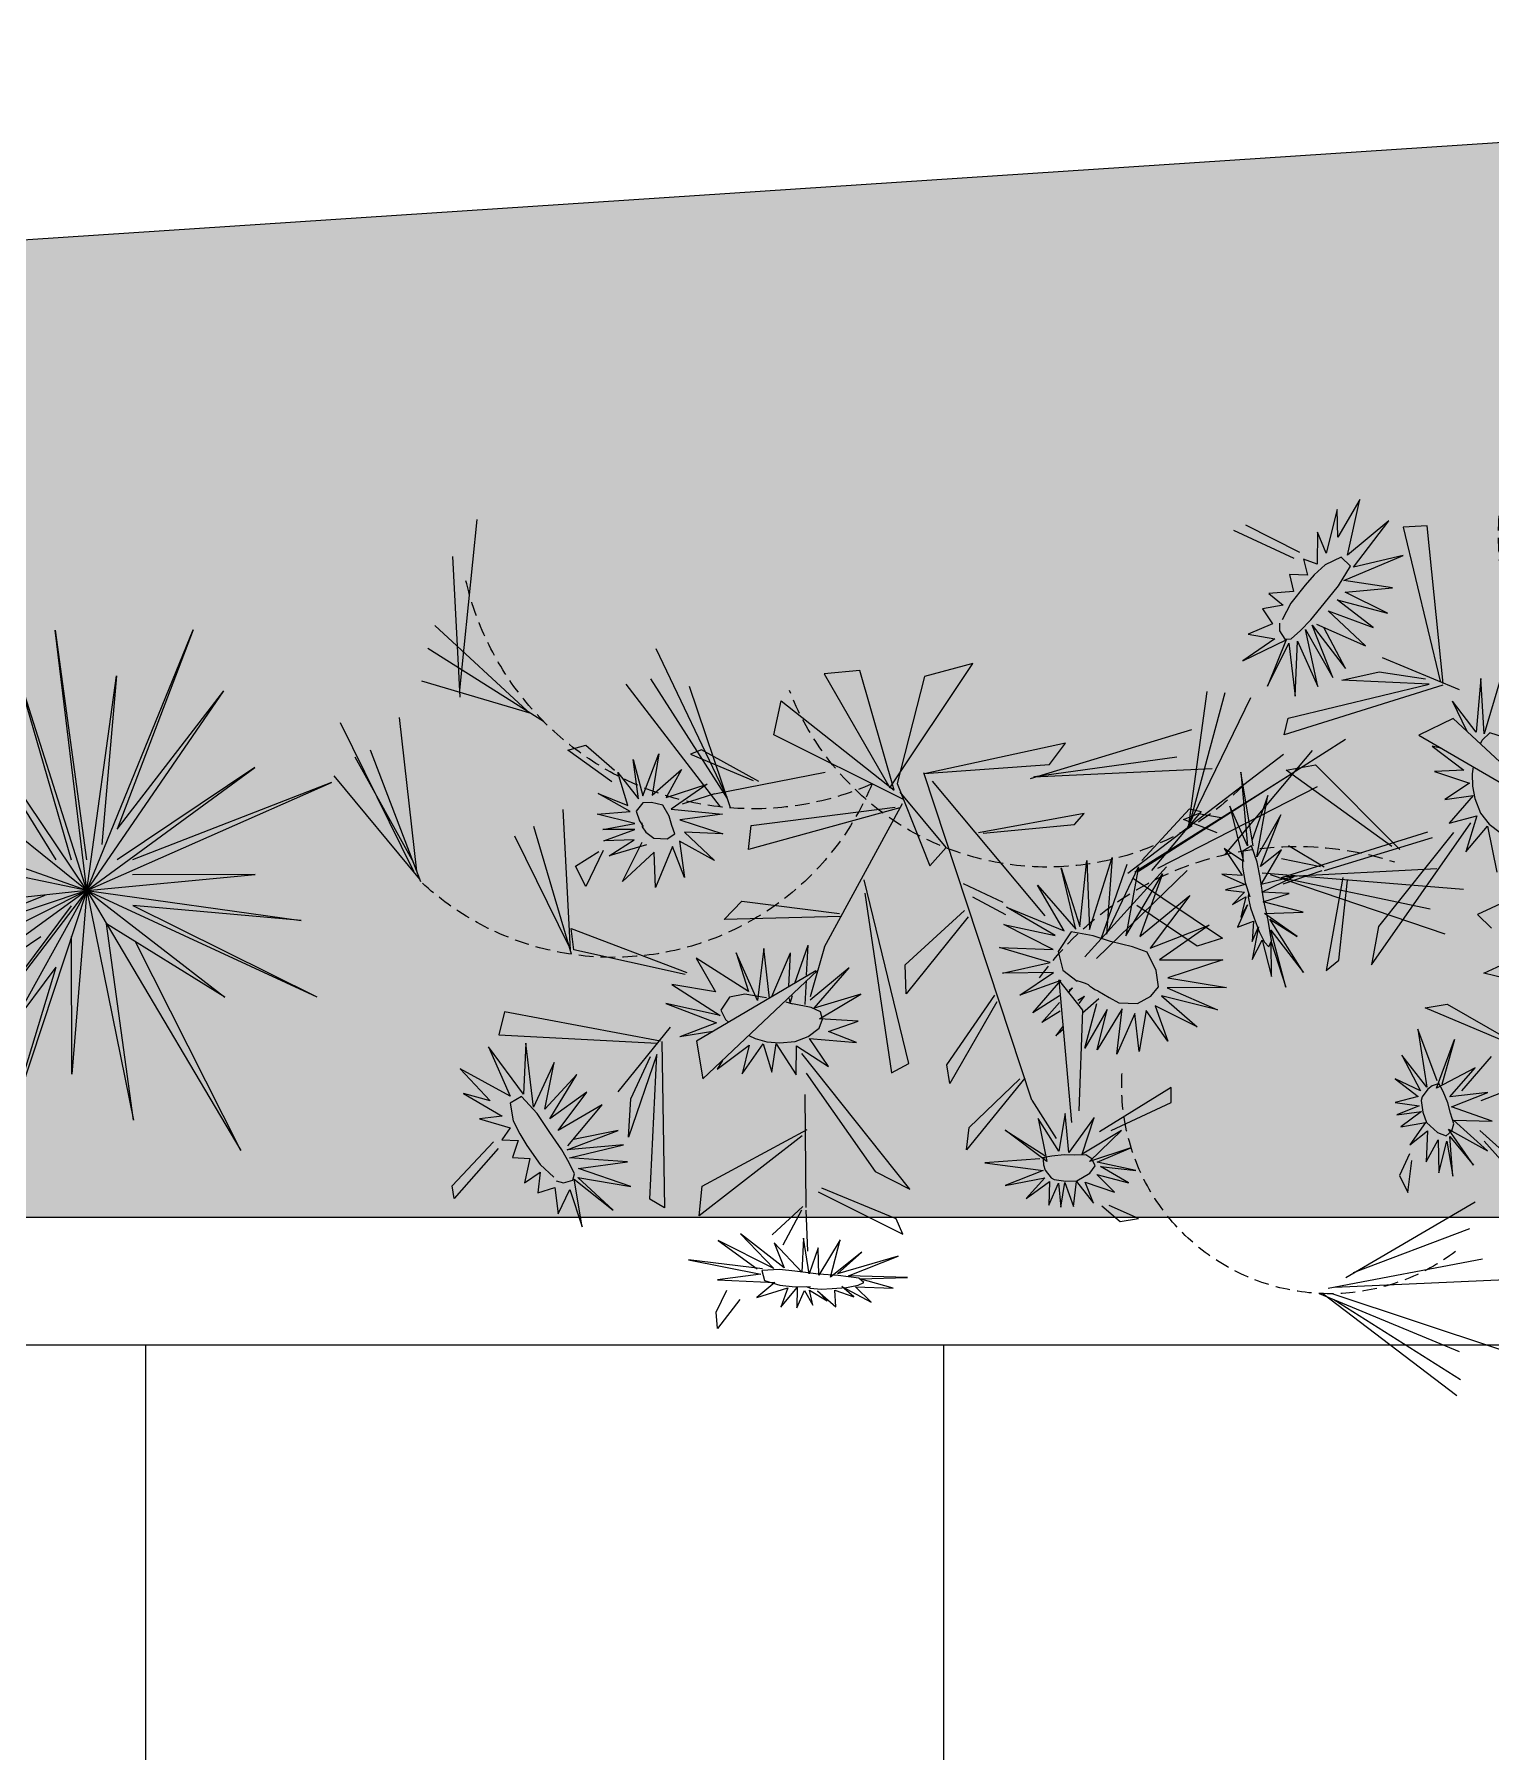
# Model space of a CAD drawing. Header units: millimetres. Extents: x 1832547 to 2001569, y -558009 to -417808.
# Drawn here: x 1888802 to 1889373, y -435764 to -435092 of the extents above; entities that cross this region are included whole.
import ezdxf

# ---------------------------------------------------------------- set-up
doc = ezdxf.new("R2010")
doc.units = ezdxf.units.MM
doc.header["$MEASUREMENT"] = 0
doc.linetypes.add('HIDDEN', pattern=[9.525, 6.35, -3.175])
doc.layers.get('0').update_dxf_attribs({"linetype": 'CONTINUOUS'})
for name, color, linetype, lineweight in [('CA.khuat 75', 75, 'HIDDEN', 9), ('CA.thay 145', 145, 'CONTINUOUS', 18), ('CA.vat lieu 08', 8, 'CONTINUOUS', 5)]:
    doc.layers.add(name, color=color, linetype=linetype, lineweight=lineweight)
doc.layers.add('NP-KHUNG', color=2, linetype='CONTINUOUS')

# ---------------------------------------------------------------- blocks, each defined once
blk = doc.blocks.new('HOACUC')
at = {"layer": 'CA.khuat 75'}
for centre, radius, start, end in [((345.49, 333.06), 128.36, 257.22371, 358.02766), ((-91.04, 239.02), 122.17, 287.03961, 38.33022), ((226.28, 275.82), 120.23, 235.70346, 349.85349), ((419.07, 275.17), 122.17, 213.42767, 324.71829), ((167.21, 10.54), 137.94, 46.82821, 118.94043), ((146.62, 40.93), 90.53, 243.78703, 15.01046)]:
    blk.add_arc(centre, radius, start, end, dxfattribs=at)
at = {"layer": 'CA.thay 145'}
for p, q in [((95.01, 266.14), (85.21, 288.89)), ((85.21, 288.89), (97.77, 274.65)), ((97.77, 274.65), (95.65, 286.52)), ((95.65, 286.52), (103.98, 268.77)), ((93.54, 260.52), (74.51, 277.49)), ((74.51, 277.49), (95.01, 266.14)), ((103.98, 268.77), (106.03, 278.52)), ((106.03, 278.52), (108.73, 264.8)), ((108.73, 264.8), (114.17, 268.05)), ((114.17, 268.05), (113.79, 260.88)), ((113.79, 260.88), (121.41, 262.68)), ((121.41, 262.68), (121.16, 255.1)), ((98.73, 255.67), (71.37, 261.5)), ((71.37, 261.5), (93.54, 260.52)), ((78.61, 248.5), (98.73, 255.67)), ((121.16, 255.1), (131.86, 256.39)), ((131.86, 256.39), (126.67, 250.1)), ((99.11, 250.61), (78.61, 248.5)), ((82.78, 238.13), (99.11, 250.61)), ((103.15, 247.98), (82.78, 238.13)), ((90.02, 233.18), (103.15, 247.98)), ((126.67, 250.1), (135.76, 250.25)), ((135.76, 250.25), (132.75, 243.03)), ((107.89, 243.96), (90.02, 233.18)), ((94.95, 225.95), (107.89, 243.96)), ((114.04, 239.21), (94.95, 225.95)), ((115.9, 239.26), (105.33, 217.91)), ((111.42, 215.12), (115.9, 239.26)), ((132.75, 243.03), (144.03, 240.6)), ((144.03, 240.6), (133.01, 236.48)), ((105.33, 217.91), (111.1, 236.89)), ((119.23, 237.87), (111.42, 215.12)), ((118.66, 212.59), (119.23, 237.87)), ((123.53, 233.54), (118.66, 212.59)), ((129.16, 210.22), (123.53, 233.54)), ((140.06, 216.82), (127.37, 233.49)), ((127.37, 233.49), (129.16, 210.22)), ((148.58, 229.67), (128.33, 235.09)), ((128.33, 235.09), (140.06, 216.82)), ((133.01, 236.48), (148.58, 229.67)), ((405.74, 238.43), (411.97, 221.2)), ((415.96, 221.74), (405.74, 238.43)), ((417.19, 238.1), (415.96, 221.74)), ((418.14, 220.76), (417.19, 238.1)), ((424.77, 233.82), (418.14, 220.76)), ((423.19, 218.9), (424.77, 233.82)), ((397.29, 229.81), (406.18, 219.14)), ((411.97, 221.2), (397.29, 229.81)), ((422.77, 216.16), (434.88, 226.4)), ((434.88, 226.4), (423.19, 218.9)), ((387.56, 221.34), (405, 213.73)), ((406.18, 219.14), (387.56, 221.34)), ((421.71, 210.6), (437.02, 217.64)), ((437.02, 217.64), (422.77, 216.16)), ((405, 213.73), (383.53, 207.33)), ((435.86, 210.7), (421.71, 210.6)), ((422.2, 207.95), (435.86, 210.7)), ((51.45, 178.55), (48.37, 202.48)), ((48.37, 202.48), (54.78, 179.83)), ((383.53, 207.33), (402.18, 208.48)), ((402.18, 208.48), (385.06, 198.92)), ((385.06, 198.92), (401.17, 202.76)), ((401.17, 202.76), (390.82, 188.24)), ((431.82, 186.84), (420.09, 202)), ((436.43, 205.81), (422.2, 207.95)), ((423.31, 203.67), (436.43, 205.81)), ((435.34, 198.89), (423.31, 203.67)), ((39.98, 200.68), (51.45, 178.55)), ((54.78, 179.83), (62.34, 195.16)), ((58.59, 180.99), (62.34, 195.16)), ((390.82, 188.24), (404.15, 199.3)), ((404.15, 199.3), (404.96, 183.45)), ((404.96, 183.45), (407.56, 197.59)), ((407.56, 197.59), (418.17, 181.56)), ((415.84, 196.68), (431.82, 186.84)), ((418.17, 181.56), (415.84, 196.68)), ((418.51, 200.45), (435.34, 198.89)), ((159.41, 149.81), (158.57, 182.26)), ((158.57, 182.26), (161.84, 150.22)), ((74.77, 177.56), (63.11, 164.72)), ((70.74, 175.7), (74.77, 177.56)), ((75.79, 166.58), (61.83, 158.68)), ((63.11, 164.72), (75.79, 166.58)), ((158.77, 144.86), (148.96, 170.14)), ((148.96, 170.14), (159.66, 152.03)), ((161.84, 150.22), (166.07, 168.74)), ((166.07, 168.74), (164.85, 143.88)), ((61.83, 158.68), (73.81, 153.73)), ((158.06, 140.42), (145.12, 160.7)), ((145.12, 160.7), (158.77, 144.86)), ((231.71, 157.35), (236.31, 127.62)), ((240.19, 129.76), (231.71, 157.35)), ((73.81, 153.73), (61.31, 153.06)), ((61.31, 153.06), (73.93, 143.21)), ((164.85, 143.88), (172.09, 151.1)), ((172.09, 151.1), (166.58, 138.05)), ((210.19, 150.39), (221.28, 121.84)), ((229.47, 124.16), (210.19, 150.39)), ((220.67, 156.54), (229.47, 124.16)), ((236.31, 127.62), (220.67, 156.54)), ((243.29, 156.33), (240.19, 129.76)), ((242.03, 128.94), (243.29, 156.33)), ((254.86, 150.87), (242.03, 128.94)), ((247.19, 129.19), (254.86, 150.87)), ((73.93, 143.21), (61.38, 144.14)), ((61.38, 144.14), (69.07, 129.54)), ((159.21, 132.58), (147.68, 145.79)), ((147.68, 145.79), (158.06, 140.42)), ((200.49, 145.28), (215.44, 120.4)), ((221.28, 121.84), (200.49, 145.28)), ((269.94, 144.11), (247.19, 129.19)), ((251.49, 127.93), (269.94, 144.11)), ((350.9, 142.17), (361.2, 121.97)), ((360.96, 131.49), (357.71, 144.21)), ((366.63, 129.11), (357.71, 144.21)), ((369.48, 128.1), (365.93, 142.42)), ((377.5, 125.25), (365.93, 142.42)), ((378.69, 124.83), (377.03, 146.55)), ((377.03, 146.55), (383.96, 124.81)), ((383.96, 124.81), (389.2, 146.86)), ((387.07, 129.4), (406.63, 147.91)), ((389.2, 146.86), (387.07, 129.4)), ((406.63, 147.91), (401.25, 132.04)), ((57.72, 138.82), (57.53, 118.39)), ((69.07, 129.54), (57.72, 138.82)), ((175.23, 140.27), (166.13, 133.92)), ((166.58, 138.05), (175.23, 140.27)), ((272.45, 136.8), (251.49, 127.93)), ((253.43, 122.08), (272.45, 136.8)), ((419.25, 138.67), (401.25, 121.42)), ((401.25, 132.04), (419.25, 138.67)), ((159.6, 129.33), (144.41, 133.3)), ((144.41, 133.3), (159.21, 132.58)), ((148.07, 126.49), (159.6, 129.33)), ((166.13, 133.92), (174.85, 133.35)), ((173.12, 126.44), (166.77, 128.56)), ((166.77, 128.56), (170.68, 120.41)), ((174.85, 133.35), (167.03, 130.72)), ((167.03, 130.72), (173.12, 126.44)), ((190.63, 133.79), (211.92, 114.57)), ((215.44, 120.4), (190.63, 133.79)), ((276.19, 127.33), (253.43, 122.08)), ((255.85, 116.83), (276.19, 127.33)), ((342.21, 131.1), (361.45, 120.53)), ((360.51, 116.78), (342.21, 131.1)), ((361.53, 129.28), (364.11, 119.18)), ((401.25, 121.42), (423.35, 131.12)), ((423.35, 131.12), (403.43, 118.59)), ((491.77, 104.16), (502.69, 127.21)), ((502.69, 127.21), (497.58, 104.33)), ((143.64, 117.26), (159.79, 125.05)), ((160.18, 119.94), (143.64, 117.26)), ((159.79, 125.05), (148.07, 126.49)), ((148.13, 107.4), (160.18, 119.94)), ((170.68, 120.41), (166.71, 125.05)), ((166.71, 125.05), (172.86, 116.38)), ((184.76, 119.6), (208.89, 108.8)), ((211.92, 114.57), (184.76, 119.6)), ((368.84, 123.92), (370.17, 121.24)), ((370.17, 121.24), (370.15, 122.93)), ((488.58, 97.81), (486.46, 125.71)), ((486.46, 125.71), (491.77, 104.16)), ((497.58, 104.33), (516.64, 120.16)), ((516.64, 120.16), (506.53, 104.09)), ((158.45, 117.1), (148.13, 107.4)), ((148.39, 91.52), (158.45, 117.1)), ((158.89, 112.25), (148.39, 91.52)), ((157.16, 86.67), (158.89, 112.25)), ((167.8, 109.06), (163.83, 114.73)), ((163.83, 114.73), (169.34, 101.32)), ((172.86, 116.38), (165.62, 117.52)), ((165.62, 117.52), (167.8, 109.06)), ((180.14, 112.9), (191.72, 111.61)), ((255.24, 112.23), (277.06, 116.2)), ((271.48, 105.26), (255.24, 112.23)), ((277.06, 116.2), (255.85, 116.83)), ((339.3, 118.89), (360.51, 116.78)), ((359.05, 111.88), (339.3, 118.89)), ((403.43, 118.59), (420.26, 115.66)), ((405.61, 115.26), (420.26, 115.66)), ((476.03, 115.09), (488.58, 97.81)), ((483.84, 96.02), (476.03, 115.09)), ((159.79, 107.25), (157.16, 86.67)), ((162.48, 92.39), (159.79, 107.25)), ((163.44, 108.8), (162.48, 92.39)), ((169.34, 101.32), (163.44, 108.8)), ((208.89, 108.8), (181.88, 103.66)), ((252.8, 108.16), (271.48, 105.26)), ((267.36, 96.73), (252.8, 108.16)), ((342.72, 107.61), (359.05, 111.88)), ((356.24, 105.71), (342.72, 107.61)), ((345.26, 98.61), (356.24, 105.71)), ((379.59, 104.76), (373.69, 89.87)), ((383.75, 92.97), (379.59, 104.76)), ((385.13, 105.86), (383.75, 92.97)), ((396.64, 94.68), (385.13, 105.86)), ((391.28, 106.33), (396.64, 94.68)), ((406.89, 98.77), (391.28, 106.33)), ((467.25, 108.17), (483.84, 96.02)), ((482.46, 91.4), (467.25, 108.17)), ((517.31, 109.47), (502.64, 96.47)), ((506.53, 104.09), (517.31, 109.47)), ((181.88, 103.66), (206.91, 100.45)), ((206.91, 100.45), (182.56, 91.48)), ((246.24, 92.63), (238, 97.4)), ((247.17, 98.33), (243.99, 99.52)), ((246.87, 96.82), (243.99, 99.52)), ((250.06, 103.43), (248.4, 104.07)), ((250.19, 102.7), (248.4, 104.07)), ((254.56, 101.69), (267.36, 96.73)), ((255.09, 98.96), (264.36, 91.87)), ((364.91, 104.19), (345.26, 98.61)), ((359.21, 90.69), (364.91, 104.19)), ((371.04, 102.18), (359.21, 90.69)), ((373.69, 89.87), (371.04, 102.18)), ((403.96, 102.11), (406.89, 98.77)), ((464.55, 99.83), (482.46, 91.4)), ((479.93, 85.72), (464.55, 99.83)), ((512.57, 97.26), (500.16, 90.8)), ((502.64, 96.47), (512.57, 97.26)), ((182.56, 91.48), (208, 96.25)), ((208, 96.25), (188.34, 82.7)), ((188.34, 82.7), (211.06, 93.27)), ((211.06, 93.27), (198.36, 77.07)), ((228.98, 90.95), (242.97, 75.55)), ((234.96, 72.11), (228.98, 90.95)), ((235.43, 92.03), (248.18, 77.35)), ((242.97, 75.55), (235.43, 92.03)), ((248.18, 77.35), (239.26, 95.33)), ((255.53, 95.18), (264.36, 91.87)), ((459.01, 93.06), (479.93, 85.72)), ((477.12, 78.48), (459.01, 93.06)), ((500.16, 90.8), (504.82, 86.49)), ((198.36, 77.07), (214.6, 89.61)), ((214.6, 89.61), (212.11, 73.34)), ((212.11, 73.34), (218.8, 88.23)), ((218.8, 88.23), (225.16, 71.3)), ((223.9, 87.92), (234.96, 72.11)), ((225.16, 71.3), (223.9, 87.92)), ((255.57, 88.67), (259.55, 84.94)), ((255.83, 87.1), (259.55, 84.94)), ((504.82, 86.49), (497.83, 84.84)), ((497.83, 84.84), (501.71, 78.03)), ((453.26, 74.2), (477.69, 76.71)), ((454.22, 80.83), (474.06, 80.65)), ((477.69, 76.71), (454.22, 80.83)), ((501.71, 78.03), (494.37, 76.14)), ((494.37, 76.14), (498.62, 66.24)), ((452.88, 66.54), (477.29, 73.12)), ((474.35, 67.78), (452.88, 66.54)), ((477.29, 73.12), (453.26, 74.2)), ((453.57, 55.79), (474.35, 67.78)), ((491.12, 69.44), (493.83, 60.76)), ((498.62, 66.24), (491.12, 69.44)), ((475.38, 64.08), (453.57, 55.79)), ((462.98, 47.21), (475.38, 64.08)), ((477.19, 63.61), (462.98, 47.21)), ((477.7, 42.66), (477.19, 63.61)), ((486.06, 61.61), (486.91, 50.11)), ((493.83, 60.76), (486.06, 61.61)), ((100.33, 34.15), (104.3, 57.83)), ((104.3, 57.83), (105.33, 32.24)), ((275.13, 59.44), (267.79, 41.11)), ((479.84, 59.51), (477.7, 42.66)), ((486.91, 50.11), (479.84, 59.51)), ((101.23, 31.06), (89.44, 50.4)), ((89.44, 50.4), (98.67, 32.14)), ((105.33, 32.24), (113.34, 48.03)), ((113.34, 48.03), (108.34, 31.26)), ((249.95, 46.94), (263.58, 34.05)), ((258.1, 32.23), (249.95, 46.94)), ((261.92, 51.06), (267.79, 35.49)), ((263.58, 34.05), (261.92, 51.06)), ((267.79, 35.49), (273.96, 51.06)), ((273.96, 51.06), (273.8, 32.04)), ((273.8, 32.04), (289.03, 48.81)), ((289.03, 48.81), (274.12, 34.81)), ((108.34, 31.26), (118.08, 38.48)), ((118.08, 38.48), (109.81, 28.99)), ((239.34, 39.14), (258.1, 32.23)), ((255.61, 28.43), (239.34, 39.14)), ((96.23, 26.26), (83.03, 36.58)), ((83.03, 36.58), (101.23, 31.06)), ((236.7, 30.95), (255.61, 28.43)), ((252.38, 27.55), (236.7, 30.95)), ((274.35, 34.01), (275.17, 33.05)), ((300.35, 36.65), (276.1, 28.45)), ((276.52, 33.78), (300.35, 36.65)), ((79.64, 25.02), (96.23, 26.26)), ((96.42, 21.82), (79.64, 25.02)), ((120.39, 23.01), (109.62, 22.39)), ((109.81, 28.99), (120.13, 28.37)), ((120.13, 28.37), (110.14, 25.02)), ((110.14, 25.02), (120.39, 23.01)), ((236.52, 20.75), (252.38, 27.55)), ((251.28, 25.42), (236.52, 20.75)), ((240.64, 16.08), (251.28, 25.42)), ((274.24, 23.23), (276.56, 13.15)), ((285.68, 17.97), (274.24, 23.23)), ((276, 25.28), (285.68, 17.97)), ((293.5, 25.22), (276, 25.28)), ((276.1, 28.45), (293.5, 25.22)), ((394.76, 8.38), (410.56, 26.52)), ((410.56, 26.52), (399.21, 8.95)), ((399.21, 8.95), (420.7, 25.49)), ((420.7, 25.49), (406.34, 10.12)), ((80.21, 12.38), (96.42, 21.82)), ((96.62, 16.04), (80.21, 12.38)), ((84.7, 0), (96.62, 16.04)), ((119.68, 17.54), (108.73, 17.28)), ((108.73, 17.28), (117.38, 9.03)), ((109.62, 22.39), (119.68, 17.54)), ((253.53, 22.34), (240.64, 16.08)), ((247.38, 13.26), (253.53, 22.34)), ((259.1, 20.04), (247.38, 13.26)), ((262.7, 20.97), (257.22, 10.34)), ((257.22, 10.34), (259.1, 20.04)), ((266.04, 10.53), (262.7, 20.97)), ((267.85, 21.55), (266.04, 10.53)), ((271.48, 11.39), (267.85, 21.55)), ((270.52, 21.8), (271.48, 11.39)), ((276.56, 13.15), (270.52, 21.8)), ((368.47, 15.67), (380.5, 2.38)), ((375.71, 0.57), (368.47, 15.67)), ((384.08, 19.46), (387.56, 5.06)), ((384.55, 3.77), (384.08, 19.46)), ((387.56, 5.06), (396.98, 19.85)), ((396.98, 19.85), (394.76, 8.38)), ((404.14, 9.74), (435.04, 19.69)), ((435.04, 19.69), (405.23, 7.52)), ((99.56, 12.59), (84.7, 0)), ((91.81, -4.85), (99.56, 12.59)), ((99.5, 9.23), (91.81, -4.85)), ((101.55, -7.89), (99.5, 9.23)), ((107.19, -5.26), (101.23, 7.58)), ((101.23, 7.58), (101.55, -7.89)), ((111.8, 0.41), (104.82, 8.87)), ((104.82, 8.87), (107.19, -5.26)), ((117.38, 9.03), (108.6, 13.57)), ((108.6, 13.57), (111.8, 0.41)), ((360.28, 8.59), (375.71, 0.57)), ((372.5, 1.43), (360.28, 8.59)), ((378.57, 14.04), (384.55, 3.77)), ((380.5, 2.38), (378.57, 14.04)), ((424.19, 8.69), (399.99, 2.84)), ((405.23, 7.52), (424.19, 8.69)), ((345.11, 3.86), (372.5, 1.43)), ((367.97, -0.37), (345.11, 3.86)), ((399.99, 2.84), (408.96, -2.07)), ((342.93, -5.93), (367.97, -0.37)), ((363.42, -2.64), (342.93, -5.93)), ((349.93, -9.41), (363.42, -2.64)), ((365.94, -5.71), (349.93, -9.41)), ((371.74, -4.4), (360.42, -13.47)), ((360.42, -13.47), (365.94, -5.71)), ((367.41, -9.81), (371.74, -4.4)), ((374.92, -5.34), (367.41, -9.81)), ((375.87, -12.6), (374.92, -5.34)), ((382.45, -4.26), (375.87, -12.6)), ((385.83, -3.33), (379.12, -9.38)), ((379.12, -9.38), (382.45, -4.26)), ((387.98, -2.96), (385.59, -10.01)), ((385.59, -10.01), (385.83, -3.33)), ((392.71, -9.72), (387.98, -2.96)), ((390.8, -1.2), (392.71, -9.72)), ((399.45, -8.14), (390.8, -1.2)), ((394.88, -0.47), (399.45, -8.14)), ((408.96, -2.07), (394.88, -0.47))]:
    blk.add_line(p, q, dxfattribs=at)
at = {"layer": 'CA.vat lieu 08'}
for p, q in [((485.47, 282.01), (463.93, 353.52)), ((485.88, 279.09), (477.32, 339.7)), ((458.45, 267.6), (490.76, 311.83)), ((452.22, 261.74), (495.62, 302.56)), ((136.17, 287.61), (115.37, 271.49)), ((118.14, 269.18), (141.55, 286.21)), ((456.96, 266.2), (500.97, 288.99)), ((380.17, 214.06), (398.17, 283.39)), ((520.18, 208.33), (539.14, 278.02)), ((58.6, 272.12), (68.91, 273.58)), ((64.92, 203.37), (58.6, 272.12)), ((68.91, 273.58), (65.96, 204.63)), ((380.11, 213.64), (402.96, 271.07)), ((383.74, 210.53), (413.9, 270.86)), ((518.81, 208.31), (513.53, 275.33)), ((379.52, 209.29), (387.01, 264.57)), ((517.95, 203.44), (528.56, 263.8)), ((519.46, 212.04), (535.68, 262.06)), ((308.18, 203.33), (312.89, 257.3)), ((328.52, 258.82), (309.81, 204.71)), ((312.89, 257.3), (328.52, 258.82)), ((518.17, 204.67), (546.23, 255.88)), ((264.14, 250.91), (285.82, 249.43)), ((309.81, 204.71), (264.14, 250.91)), ((285.82, 249.43), (306.34, 205.86)), ((349.12, 250.88), (308.18, 203.33)), ((355.05, 236.9), (349.12, 250.88)), ((436.21, 248.12), (426.02, 235)), ((428.14, 230.29), (444.25, 247.5)), ((444.25, 247.5), (436.21, 248.12)), ((304.99, 198.59), (355.05, 236.9)), ((365.27, 218.22), (387.17, 236.5)), ((392.19, 235.53), (367.63, 219.1)), ((387.17, 236.5), (392.19, 235.53)), ((88.67, 219.56), (58.51, 199.6)), ((184.34, 165.14), (158.65, 217.7)), ((185.23, 163.96), (166.26, 219.54)), ((385.31, 216.61), (336.15, 216.8)), ((459.74, 161.85), (451.22, 222.49)), ((459.56, 159.91), (465.06, 217.67)), ((70.82, 204.35), (107.83, 213.28)), ((91.19, 213.77), (71.94, 206.93)), ((107.83, 213.28), (91.19, 213.77)), ((186.41, 162.39), (148.08, 213.38)), ((385.31, 216.61), (399.87, 214.84)), ((459.87, 163.16), (473.99, 215.05)), ((65.1, 202.67), (137.04, 194.72)), ((133.92, 201.42), (70.82, 204.35)), ((249, 197.07), (175.99, 204.53)), ((231.08, 209.21), (293.26, 207.79)), ((239.76, 201.46), (231.08, 209.21)), ((293.93, 207.99), (239.76, 201.46)), ((254.15, 137.2), (291.1, 204)), ((275.13, 59.44), (294.08, 208.22)), ((290.68, 174.51), (305.74, 201.98)), ((306.34, 205.86), (299.22, 167.99)), ((137.04, 194.72), (133.92, 201.42)), ((247.57, 197.43), (170.52, 186.16)), ((247.09, 197.55), (184.67, 194.16)), ((350.9, 142.17), (305.77, 196.93)), ((307.18, 195.35), (375.36, 190.11)), ((372.15, 200.01), (309.16, 196.03)), ((375.36, 190.11), (372.15, 200.01)), ((437.45, 201.59), (447.92, 187.77)), ((450.66, 197.25), (439.5, 201.56)), ((447.92, 187.77), (450.66, 197.25)), ((28.06, 138.91), (63.41, 187.64)), ((63.41, 187.64), (79.56, 183.43)), ((210.49, 148.47), (111.18, 187.68)), ((79.56, 183.43), (27.89, 138.12)), ((100.2, 138.05), (139.12, 179.43)), ((139.12, 179.43), (126.03, 179.29)), ((172.14, 148.39), (126.22, 185.64)), ((215.2, 148.43), (138.88, 186.38)), ((126.03, 179.29), (97.17, 136.09)), ((212.09, 148.48), (136.17, 177.81)), ((228.96, 177.59), (275.72, 178.15)), ((234.02, 173.75), (228.96, 177.59)), ((273.75, 177.66), (234.02, 173.75)), ((299.22, 167.99), (290.68, 174.51)), ((201.96, 148.14), (127.06, 169.8)), ((180.12, 168.13), (170.15, 164.29)), ((173.71, 158.29), (187.06, 166.8)), ((183.63, 170.95), (178.83, 168.72)), ((178.83, 168.72), (204.95, 147.67)), ((187.06, 166.8), (180.12, 168.13)), ((208.24, 152.8), (183.63, 170.95)), ((324.63, 85.29), (328.47, 167.46)), ((382.5, 168.54), (341.78, 155.11)), ((391.58, 162.17), (382.5, 168.54)), ((457.67, 170.94), (411.86, 142.66)), ((458.23, 161.62), (457.67, 170.94)), ((286.52, 157.75), (271.05, 146.51)), ((329.19, 161.8), (332.74, 82.7)), ((341.52, 153.77), (391.58, 162.17)), ((412.76, 141.84), (458.23, 161.62)), ((232.15, 122.67), (214.82, 152.36)), ((283.57, 151.19), (270.94, 140.97)), ((144.32, 146.98), (130.8, 134.91)), ((213.34, 145.71), (180.14, 112.9)), ((235.69, 114.64), (189.68, 144.76)), ((240.6, 116.34), (198.22, 148.08)), ((287.12, 143.1), (319.94, 115.35)), ((317.96, 127.78), (288.06, 146.09)), ((118.82, 89.16), (64.5, 141.59)), ((72.78, 138.91), (112.55, 104.94)), ((157.89, 137.58), (73.23, 113.93)), ((131.06, 133.37), (82.17, 138.47)), ((149.97, 133.93), (83.68, 141.31)), ((154.51, 136.1), (84.85, 96.24)), ((132.45, 135.32), (148.4, 141.89)), ((428.87, 115.49), (493.04, 140.96)), ((493.04, 140.96), (497.35, 131.48)), ((148.67, 134.08), (82.91, 124.92)), ((150.05, 133.97), (89.11, 108.16)), ((132.27, 93.87), (121.96, 127.37)), ((123.78, 128.83), (138.6, 90.45)), ((132.19, 133.44), (149.96, 131)), ((191.72, 111.61), (214.05, 133.9)), ((319.94, 115.35), (317.96, 127.78)), ((413.87, 95.82), (355.82, 132.62)), ((356.63, 132.67), (413.35, 112.51)), ((497.35, 131.48), (430.37, 114.85)), ((-7.63, 120.81), (69.26, 101.9)), ((451.11, 97.28), (423.45, 120.58)), ((413.35, 112.51), (413.87, 95.82)), ((428.25, 115.13), (440.92, 43.86)), ((112.55, 104.94), (118.82, 89.16)), ((245.79, 93.64), (253.55, 108.57)), ((253.55, 108.57), (260.04, 46.69)), ((308.4, 81.6), (282.12, 107.39)), ((431.47, 110.11), (450.48, 77.13)), ((446.46, 48.75), (431.47, 110.11)), ((446.26, 93.23), (434.27, 109.76)), ((69.26, 101.9), (64.49, 94.85)), ((281.93, 104.35), (308.71, 73.38)), ((334.51, 31.56), (369.49, 98.47)), ((138.6, 90.45), (132.27, 93.87)), ((255.8, 50.95), (245.79, 93.64)), ((369.25, 89.77), (347.88, 42.03)), ((450.48, 77.13), (446.26, 93.23)), ((332.74, 82.7), (324.63, 85.29)), ((507.03, 83), (529.97, 65.35)), ((529.79, 70.9), (508.45, 86.31)), ((34.15, 59.25), (71.42, 76.21)), ((71.42, 76.21), (63.45, 78.24)), ((308.71, 73.38), (308.4, 81.6)), ((380.37, 32.29), (371.47, 80.63)), ((276.17, 69.5), (307.1, 43.72)), ((304.1, 52.96), (278.42, 69.53)), ((529.97, 65.35), (529.79, 70.9)), ((65.96, 43.9), (99.42, 66.3)), ((89.71, 66.02), (66.57, 46.06)), ((99.42, 66.3), (89.71, 66.02)), ((423.01, 50.07), (373.42, 65.58)), ((376.15, 63.22), (426.84, 37.56)), ((215.73, 46.94), (214.53, 53.27)), ((214.53, 53.27), (248.82, 40.32)), ((307.1, 43.72), (304.1, 52.96)), ((243.7, 39.9), (215.73, 46.94)), ((426.84, 37.56), (423.01, 50.07)), ((440.92, 43.86), (446.46, 48.75)), ((75.32, 40.06), (90.84, 27.85)), ((347.88, 42.03), (334.51, 31.56)), ((373.97, 38), (341.32, 12.95)), ((342.82, 19.98), (372.05, 39.33)), ((22.1, 33.22), (83.3, 21.98)), ((380.76, 31.23), (383.43, 13.49)), ((397.17, 23.41), (381.77, 32.98)), ((382.64, 31.51), (393.43, 18.06)), ((341.32, 12.95), (342.82, 19.98)), ((64.14, -19.82), (86.25, 9.42)), ((239.26, 0.1), (250.82, 8.02)), ((253.89, 8.47), (247.41, 0.33)), ((85.21, 4.4), (70.56, -20.45)), ((122.13, -11.1), (117.8, 2.23)), ((118.23, 5.3), (124.21, -3.21)), ((247.41, 0.33), (239.26, 0.1)), ((427.56, -4.97), (421.07, 3.51)), ((124.21, -3.21), (122.13, -11.1)), ((416.31, -1.59), (428.24, -12)), ((428.24, -12), (427.56, -4.97)), ((155.66, -42.4), (94.11, -20.73)), ((152.01, -40.75), (98.57, -31.72)), ((161.11, -45.49), (87.53, -56.49)), ((164.05, -45.48), (95.66, -45.69)), ((162.6, -48.18), (95.98, -85.73)), ((168.36, -46.95), (113.41, -83.31)), ((162.65, -50.72), (115.15, -95.42)), ((166.77, -47.33), (118.06, -101.93))]:
    blk.add_line(p, q, dxfattribs=at)
at = {"layer": 'NP-KHUNG', "color": 2, "linetype": 'Continuous', "true_color": 0xe6e600}
for p, q in [((94.69, 261.29), (97.96, 265.88)), ((97.96, 265.88), (105.46, 263.92)), ((105.46, 263.92), (110.9, 260.47)), ((101.42, 253.76), (94.69, 261.29)), ((110.9, 260.47), (115.71, 256.86)), ((115.71, 256.86), (123.27, 250.36)), ((109.05, 247.47), (101.42, 253.76)), ((116.09, 241.59), (109.05, 247.47)), ((123.27, 250.36), (128.33, 243.91)), ((121.41, 237.92), (116.09, 241.59)), ((130.32, 239.47), (128.78, 235.5)), ((129.74, 242.77), (130.32, 239.47)), ((126.02, 235.14), (121.41, 237.92)), ((128.78, 235.5), (126.02, 235.14)), ((43.05, 175.24), (49.01, 178.49)), ((49.01, 178.49), (52.86, 176.02)), ((53.95, 174.6), (52.86, 176.02)), ((58.9, 165.31), (59.97, 162.4)), ((59.97, 162.4), (60.86, 157.19)), ((60.86, 157.19), (60.8, 151.72)), ((60.8, 151.72), (59.65, 144.96)), ((59.65, 144.96), (56.83, 139.49)), ((56.83, 139.49), (52.79, 135.06)), ((381.68, 125.81), (388.91, 128.47)), ((388.91, 128.47), (395.72, 128.54)), ((395.72, 128.54), (400.52, 123.74)), ((361.64, 117.32), (369.31, 120.51)), ((372.02, 121.82), (369.31, 120.51)), ((379.93, 125.17), (381.68, 125.81)), ((400.52, 123.74), (399.22, 119.35)), ((357.83, 111.45), (358.03, 114.79)), ((358.03, 114.79), (361.64, 117.32)), ((398.17, 117.91), (399.22, 119.35)), ((359.91, 107.86), (357.83, 111.45)), ((365.3, 105.24), (359.91, 107.86)), ((371.35, 104.08), (365.3, 105.24)), ((378.15, 104.88), (371.35, 104.08)), ((383.42, 106.36), (378.15, 104.88)), ((388.16, 108.69), (383.42, 106.36)), ((390.66, 110.54), (388.16, 108.69)), ((487.51, 94.69), (492.84, 103.27)), ((492.84, 103.27), (498.16, 101.43)), ((498.16, 101.43), (498.4, 93.69)), ((483.62, 85.6), (487.51, 94.69)), ((498.4, 93.69), (496.62, 87.49)), ((479.97, 77.18), (483.62, 85.6)), ((496.62, 87.49), (494.51, 81.86)), ((477.96, 71.05), (479.97, 77.18)), ((494.51, 81.86), (490.41, 72.77)), ((476.59, 65.84), (477.96, 71.05)), ((490.41, 72.77), (485.65, 66.1)), ((477.71, 63.29), (476.59, 65.84)), ((481.95, 62.94), (477.71, 63.29)), ((484.96, 64.43), (481.95, 62.94)), ((98.67, 29.1), (99.88, 33.22)), ((99.5, 32.14), (100.65, 32.65)), ((100.65, 32.65), (102.9, 32.35)), ((102.9, 32.35), (105.07, 31.36)), ((105.07, 31.36), (108.08, 28.48)), ((254.29, 29.45), (256.62, 31.6)), ((256.62, 31.6), (261.36, 32.46)), ((261.36, 32.46), (265.86, 33.45)), ((265.86, 33.45), (271.2, 33.95)), ((271.2, 33.95), (275.5, 33.95)), ((275.17, 33.05), (275.51, 30.81)), ((275.51, 30.81), (275.18, 28.44)), ((97.32, 19.24), (97.64, 23.83)), ((97.64, 23.83), (98.67, 29.1)), ((108.08, 28.48), (108.73, 27.08)), ((108.73, 27.08), (109.05, 21.98)), ((253.47, 26.2), (254.29, 29.45)), ((256.41, 23.52), (253.47, 26.2)), ((262.49, 21.31), (256.41, 23.52)), ((272.1, 23.73), (267.29, 21.98)), ((273.26, 24.74), (272.1, 23.73)), ((275.18, 28.44), (273.26, 24.74)), ((96.81, 14.44), (97.32, 19.24)), ((108.34, 17.18), (104.5, 11.97)), ((109.05, 21.98), (108.34, 17.18)), ((267.29, 21.98), (262.49, 21.31)), ((98.22, 11.61), (96.81, 14.44)), ((101.1, 9.9), (98.22, 11.61)), ((104.5, 11.97), (101.1, 9.9))]:
    blk.add_line(p, q, dxfattribs=at)
for points in [[(418.68, 210.26), (418.83, 208.49), (417.68, 205.99), (414.86, 202.72), (409.16, 201.31), (405.44, 202.84), (406.14, 206.66), (406.48, 210.92), (408.29, 216.15), (412.87, 218.13), (416.64, 218.69), (420.12, 215.74), (419.53, 211.32), (418.43, 208.65)], [(165.3, 129.95), (165.88, 128.35), (165.81, 123.5), (165.04, 118.75), (164.02, 112.67), (162.55, 107.66), (161.2, 105.29), (159.53, 107.66), (159.21, 116.74), (159.47, 125.36), (159.09, 135.68), (159.09, 142.43), (160.24, 149.91), (164.34, 148.42), (165.81, 141.61), (165.94, 134.85), (165.11, 128.3)], [(237.79, 100.7), (233.54, 96.91), (229.92, 93.85), (221.86, 92.01), (215.66, 94.06), (211.56, 97.4), (211.19, 104.5), (213.58, 113.22), (219.34, 116.65), (228.35, 120.77), (235.27, 124.67), (244.35, 128.15), (251.47, 120.76), (251.11, 112.5), (245.87, 106.55)], [(237.79, 100.7), (239.07, 101.38), (239.83, 102.33), (240.65, 103.05), (241.39, 104.03), (242.52, 104.92), (244.13, 105.81), (245.81, 106.68), (245.87, 106.55)], [(386.75, -1.52), (385.38, -2.53), (380.71, -3.83), (375.94, -4.43), (369.81, -5.17), (364.59, -5.17), (361.94, -4.55), (363.75, -2.28), (372.37, 0.59), (380.7, 2.78), (390.49, 6.06), (396.98, 7.96), (404.48, 8.97), (404.2, 4.61), (398.08, 1.28), (391.64, -0.75), (385.11, -1.8)]]:
    blk.add_lwpolyline(points, dxfattribs=at)
blk = doc.blocks.new('cay')
for p, q in [((966236.1, -117918.2), (966201.8, -117592.4)), ((966236.1, -117918.2), (966304.7, -117592.4)), ((966236.1, -117918.2), (966013.2, -117609.5)), ((966013.2, -117609.5), (966184.7, -117866.7)), ((966236.1, -117918.2), (966459, -117643.8)), ((966236.1, -117918.2), (966116.1, -117678.1)), ((966236.1, -117918.2), (966321.9, -117678.1)), ((966236.1, -117918.2), (966167.5, -117712.4)), ((966167.5, -117712.4), (966231.2, -117871.6)), ((966236.1, -117918.2), (966013.2, -117746.7)), ((966013.2, -117746.7), (966219, -117901)), ((966236.1, -117918.2), (966493.3, -117746.7)), ((966493.3, -117746.7), (966270.4, -117883.9)), ((966236.1, -117918.2), (965927.5, -117815.3)), ((965927.5, -117815.3), (966150.4, -117883.9)), ((966236.1, -117918.2), (966081.8, -117832.4)), ((966081.8, -117832.4), (966150.4, -117883.9)), ((966236.1, -117918.2), (966510.4, -117832.4)), ((966510.4, -117832.4), (966270.4, -117901)), ((966236.1, -117918.2), (966527.6, -117883.9)), ((966527.6, -117883.9), (966270.4, -117918.2)), ((966236.1, -117918.2), (965944.7, -118089.6)), ((966236.1, -117918.2), (965979, -117969.6)), ((966236.1, -117918.2), (966030.4, -117901)), ((966030.4, -117901), (966184.7, -117901)), ((966236.1, -117918.2), (966116.1, -118175.3)), ((966236.1, -117918.2), (966116.1, -118072.5)), ((966236.1, -117918.2), (966201.8, -118158.2)), ((966236.1, -117918.2), (966356.1, -118192.5)), ((966236.1, -117918.2), (966527.6, -118038.2)), ((966236.1, -117918.2), (966253.3, -118106.8)), ((966236.1, -117918.2), (966476.2, -117952.4)), ((966236.1, -117918.2), (966373.3, -118106.8)), ((966236.1, -117918.2), (966459, -118072.5)), ((966476.2, -117952.4), (966287.6, -117935.3)), ((965979, -117969.6), (966198.8, -117940.1)), ((966116.1, -118072.5), (966198.8, -117940.1)), ((966373.3, -118106.8), (966270.4, -117952.4)), ((966527.6, -118038.2), (966304.7, -117952.4)), ((966304.7, -117952.4), (966459, -118072.5)), ((965944.7, -118089.6), (966178.5, -117972.7)), ((966219, -117969.6), (966116.1, -118175.3)), ((966201.8, -118158.2), (966219, -117969.6)), ((966253.3, -118106.8), (966253.3, -117969.6)), ((966356.1, -118192.5), (966270.4, -117969.6))]:
    blk.add_line(p, q)

msp = doc.modelspace()

# ---------------------------------------------------------------- hatches: boundary and pattern name
at = {"layer": 'CA.thay 145', "ltscale": 100}
h = msp.add_hatch(dxfattribs=at)
h.set_pattern_fill('GRASS', color=256, scale=100, pattern_type=2)
h.set_pattern_definition([(90, (1892883.23, -437123.656), (-70.7107, 70.7107), [18.75, -122.6714]), (45, (1892883.23, -437123.66), (-70.7107, 70.7107), [18.75, -81.25]), (135, (1892883.23, -437123.66), (-70.7107, -70.7107), [18.75, -81.25])])
h.paths.add_polyline_path([(1887516.16, -438855.12), (1887516.16, -439055.12), (1887516.16, -439187.26), (1898250.3, -439700.53), (1898250.3, -439305.12, 0.414214), (1897800.3, -438855.12)])
h.paths.add_polyline_path([(1887516.16, -435257.28), (1887516.16, -435306.95), (1887516.16, -435555.12), (1897800.3, -435555.12, 0.414214), (1898250.3, -435105.12), (1898250.3, -434546.78)])
at = {"layer": 'CA.vat lieu 08', "ltscale": 1000}
h = msp.add_hatch(dxfattribs=at)
h.set_pattern_fill('APPIANRN', color=256, scale=50, angle=90, pattern_type=2)
h.set_pattern_definition([(90, (1892908.23, -437205.12), (-312.5, 2e-14), []), (180, (1892908.23, -437205.12), (-312.5, -237.5), [312.5, -312.5])])
h.paths.add_polyline_path([(1897800.3, -438805.12, -0.414214), (1898300.3, -439305.12), (1898300.3, -435105.12, -0.414214), (1897800.3, -435605.12), (1887516.16, -435605.12), (1887516.16, -438805.12)])

# ---------------------------------------------------------------- linework, layer by layer
at = {"layer": 'CA.thay 145'}
msp.add_lwpolyline([(1907633.2, -433768.05), (1905920.15, -434039.11), (1887304.07, -435271.32)], dxfattribs=at)
msp.add_lwpolyline([(1887516.16, -435605.12), (1897800.3, -435605.12, 0.414214), (1898300.3, -435105.12), (1898300.3, -434454.42)], format="xyb", dxfattribs=at)
at = {"layer": 'CA.vat lieu 08'}
msp.add_lwpolyline([(1887516.16, -435555.12), (1897800.3, -435555.12, 0.414214), (1898250.3, -435105.12), (1898250.3, -434492.13)], format="xyb", dxfattribs=at)

# ---------------------------------------------------------------- block references
at = {"layer": 'CA.thay 145', "xscale": 0.3500000000931322, "yscale": 0.3500000000931322, "zscale": 0.3500000000931322, "rotation": 90.184676913854}
msp.add_blockref('cay', (1848641.72, -773741.06), dxfattribs=at)
at = {"layer": 'CA.vat lieu 08', "xscale": -0.8999999999970758, "yscale": 0.8999999999970758, "zscale": 0.8999999999970758, "rotation": 10.97823285246217}
msp.add_blockref('HOACUC', (1889446.2, -435514.68), dxfattribs=at)

doc.saveas('drawing.dxf')
